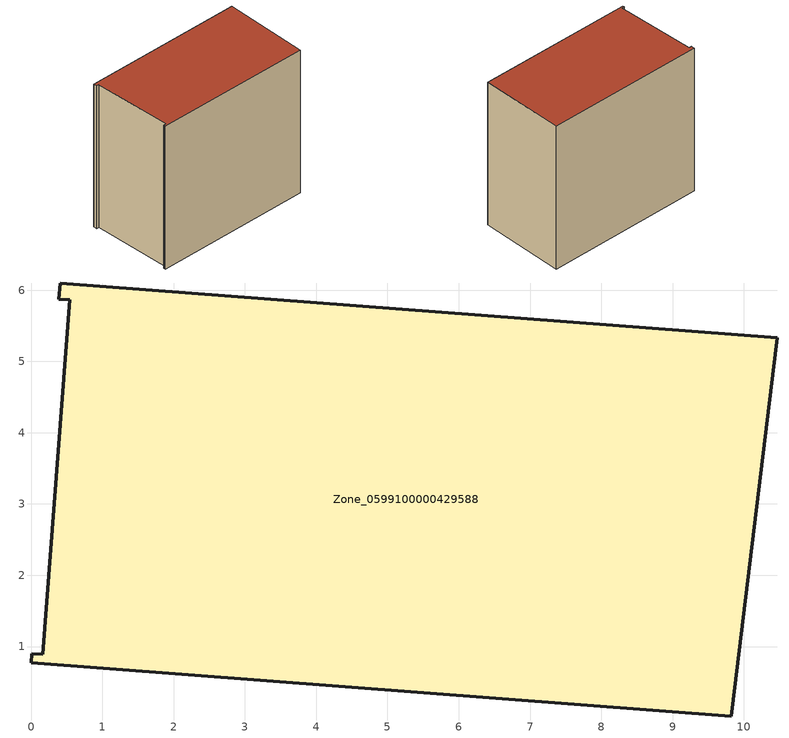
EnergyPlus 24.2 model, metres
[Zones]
Zone_0599100000429588
 floor ground (C_G): 0.39,5.87 0.41,6.1 10.47,5.33 9.82,0.03 0,0.77 0.01,0.9 0.17,0.89 0.55,5.86 z0
 wall outside (C_F): 0.01,0.9 0,0.77 9.82,0.03 10.47,5.33 0.41,6.1 0.39,5.87 0.55,5.86 0.17,0.89 0.01,0.9 z0:9.12
 roof outside (C_R): 0.41,6.1 0.39,5.87 0.55,5.86 0.17,0.89 0.01,0.9 0,0.77 9.82,0.03 10.47,5.33 z9.12
[BUILDING]
Pand.0599100000429588: North Axis=0; Terrain=City; Loads Convergence Tolerance Value=0.04; Temperature Convergence Tolerance Value=0.4; Solar Distribution=FullExterior; Maximum Number of Warmup Days=25; Minimum Number of Warmup Days=1
[Site:Location]
Rotterdam.The.Hague.AP_ZH_NLD Design_Conditions: Latitude=51.96; Longitude=4.45; Time Zone=1; Elevation=-4.5
[SITE:GROUNDTEMPERATURE:BUILDINGSURFACE]
18, 18, 18, 18, 18, 18, 18, 18, 18, 18, 18, 18
[MATERIAL] Thermal Absorptance=0.9; Solar Absorptance=0.7; Visible Absorptance=0.7
Name | Roughness | Thickness | Conductivity | Density | Specific Heat
G.TI.2006-2014 | MediumSmooth | 0.15 | 0.06 | 540 | 1210
F.TI.2006-2014 | Rough | 0.3 | 0.12 | 1920 | 840
R.TI.2006-2014 | MediumRough | 0.2 | 0.08 | 1500 | 1000
[CONSTRUCTION]
C_G: G.TI.2006-2014
C_F: F.TI.2006-2014
C_R: R.TI.2006-2014
[ZONE]
Zone_0599100000429588: Type=1; Multiplier=1; Ceiling Height=Autocalculate; Volume=Autocalculate; Floor Area=autocalculate; Part of Total Floor Area=Yes
[ZONEINFILTRATION:DESIGNFLOWRATE]
Infil_Zone_0599100000429588: Zone or ZoneList or Space or SpaceList=Zone_0599100000429588; Schedule=AlwaysOn; Design Flow Rate Calculation Method=Flow/Area; Flow Rate per Floor Area=0.0015; Constant Term Coefficient=1; Temperature Term Coefficient=0; Velocity Term Coefficient=0; Velocity Squared Term Coefficient=0
[HVACTEMPLATE:ZONE:IDEALLOADSAIRSYSTEM]
Zone_0599100000429588: Maximum Heating Supply Air Temperature=50; Minimum Cooling Supply Air Temperature=13; Maximum Heating Supply Air Humidity Ratio=0.0156; Minimum Cooling Supply Air Humidity Ratio=0.0077; Heating Limit=NoLimit; Cooling Limit=NoLimit; Dehumidification Control Type=ConstantSensibleHeatRatio; Cooling Sensible Heat Ratio=0.7; Dehumidification Setpoint=60; Humidification Control Type=None; Humidification Setpoint=30; Outdoor Air Method=None; Outdoor Air Flow Rate per Person=0.00944; Outdoor Air Flow Rate per Zone Floor Area=0; Outdoor Air Flow Rate per Zone=0; Demand Controlled Ventilation Type=None; Outdoor Air Economizer Type=NoEconomizer; Heat Recovery Type=None; Sensible Heat Recovery Effectiveness=0.7; Latent Heat Recovery Effectiveness=0.65
[ZONECONTROL:THERMOSTAT]
ThermostatControl_Zone_0599100000429588: Zone or ZoneList=Zone_0599100000429588; Control Type Schedule=DualSetpointControlType; Control 1=Thermostat_Zone_0599100000429588; Temperature Difference Between Cutout And Setpoint=0
[THERMOSTATSETPOINT:DUALSETPOINT]
Thermostat_Zone_0599100000429588: Heating Setpoint Temperature Schedule=HeatingSetpoint_Zone_0599100000429588; Cooling Setpoint Temperature Schedule=CoolingSetpoint_Zone_0599100000429588
[SCHEDULE:COMPACT]
HeatingSetpoint_Zone_0599100000429588: Through: 12/31, For: AllDays, Until: 24:00, 21
CoolingSetpoint_Zone_0599100000429588: Through: 12/31, For: AllDays, Until: 24:00, 24
DualSetpointControlType: Through: 12/31, For: AllDays, Until: 24:00, 4
AlwaysOn: Through: 12/31, For: AllDays, Until: 24:00, 1
